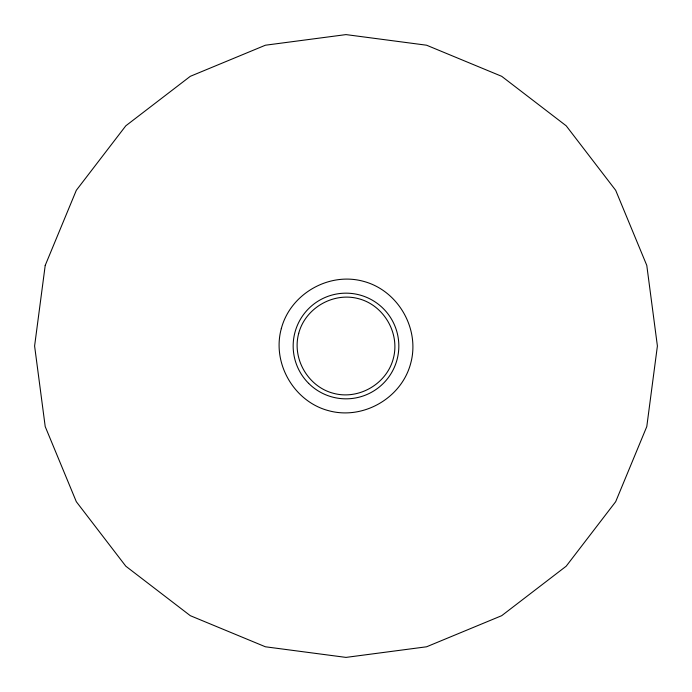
<?xml version="1.0" encoding="UTF-8"?>
<svg xmlns="http://www.w3.org/2000/svg" width="692" height="692" viewBox="0 0 692 692"><rect width="100%" height="100%" fill="white"/><g stroke="black" fill="none" stroke-linecap="round" stroke-linejoin="round"><path stroke-width="1.04" d="M45.214 265.408L34.6 346L45.214 426.592L76.319 501.7L125.806 566.194L190.3 615.681L265.408 646.786L346 657.4L426.592 646.786L501.7 615.681L566.194 566.194L615.681 501.7L646.786 426.592L657.4 346L646.786 265.408L615.681 190.3L566.194 125.806L501.7 76.319L426.592 45.214L346 34.6L265.408 45.214L190.3 76.319L125.806 125.806L76.319 190.3L45.214 265.408M281.298 328.665C271.8 363.231 293.97 401.645 328.665 410.702C363.231 420.2 401.645 398.03 410.702 363.335C420.2 328.769 398.03 290.355 363.335 281.298C328.769 271.8 290.355 293.97 281.298 328.665M298.719 333.328C291.782 358.594 307.983 386.655 333.328 393.281C358.594 400.218 386.655 384.017 393.281 358.672C400.218 333.406 384.017 305.345 358.672 298.719C333.406 291.782 305.345 307.983 298.719 333.328M308.641 383.359A52.834 52.834 0 0 0 397.035 359.676A52.834 52.834 0 0 0 332.324 294.965A52.834 52.834 0 0 0 308.641 383.359"/></g></svg>
